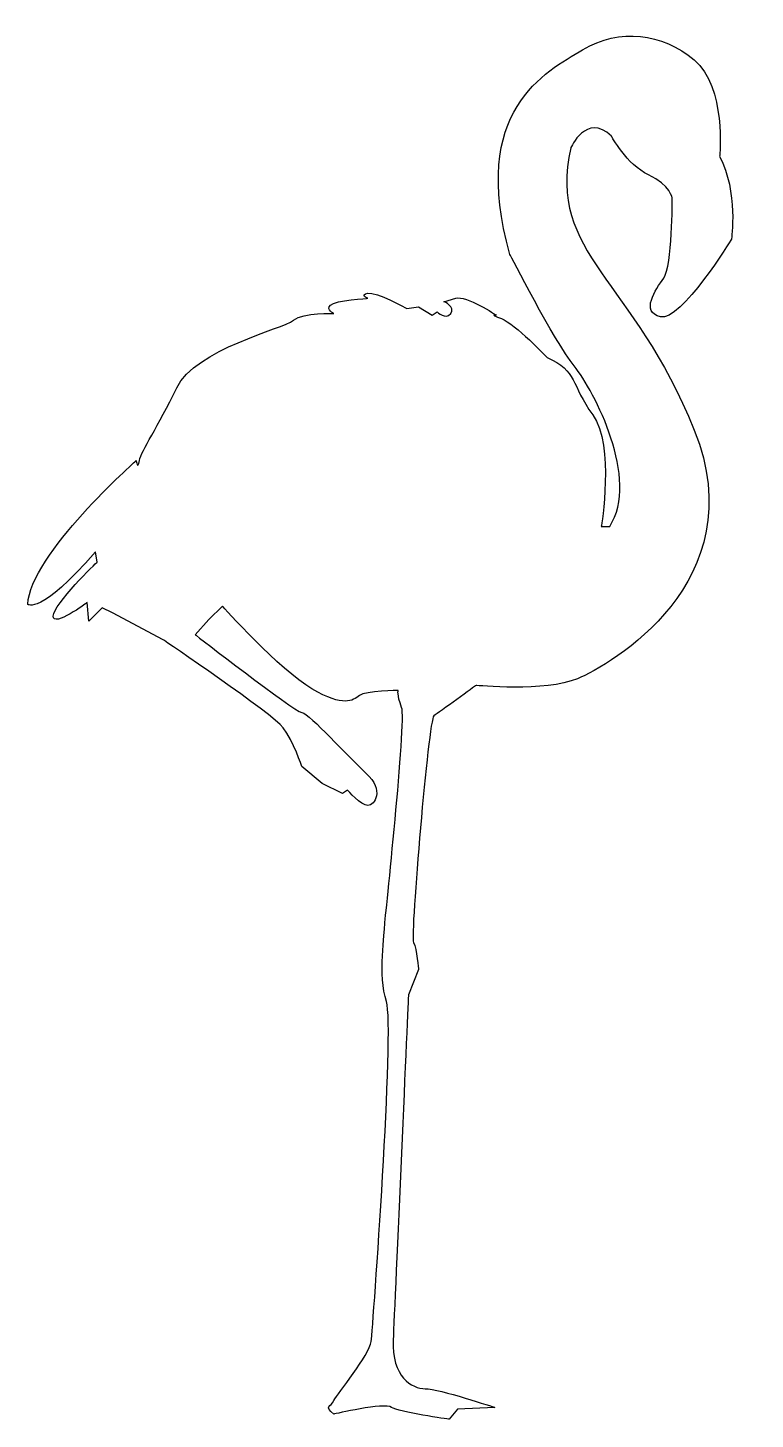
# Model space of a CAD drawing. Header units: centimetres. Extents: x -1.87 to 1.99, y -3.67 to 3.71.
import ezdxf

# ---------------------------------------------------------------- set-up
doc = ezdxf.new("R2010")
doc.units = ezdxf.units.CM
doc.header["$MEASUREMENT"] = 0
doc.layers.add('Layer 1', color=7, linetype='Continuous')

msp = doc.modelspace()

# ---------------------------------------------------------------- linework, layer by layer
at = {"layer": 'Layer 1', "color": 251}
msp.add_open_spline([(-0.24526, -3.64112), (-0.24526, -3.64112), (0.02372, -3.57833), (0.05957, -3.60527), (0.05957, -3.60527), (0.09542, -3.63218), (0.36445, -3.66803), (0.36445, -3.66803), (0.36445, -3.66803), (0.36445, -3.66803), (0.40924, -3.61424), (0.40924, -3.61424), (0.40924, -3.61424), (0.40924, -3.61424), (0.60654, -3.60527), (0.60654, -3.60527), (0.60654, -3.60527), (0.60654, -3.60527), (0.31063, -3.50661), (0.23887, -3.50661), (0.23887, -3.50661), (0.16714, -3.50661), (0.05954, -3.44385), (0.06853, -3.2466), (0.06853, -3.2466), (0.07747, -3.04933), (0.14923, -1.41735), (0.14923, -1.41735), (0.14923, -1.41735), (0.14923, -1.41735), (0.20302, -1.28286), (0.20302, -1.28286), (0.20302, -1.28286), (0.20302, -1.28286), (0.19405, -1.17525), (0.17611, -1.13938), (0.17611, -1.13938), (0.15817, -1.10351), (0.25683, 0.04423), (0.28369, 0.06217), (0.28369, 0.06217), (0.31062, 0.08011), (0.50787, 0.22357), (0.50787, 0.22357), (0.50787, 0.22357), (0.50787, 0.22357), (0.87554, 0.18772), (1.04587, 0.25945), (1.04587, 0.25945), (1.21624, 0.33118), (1.98739, 0.77055), (1.6646, 1.57755), (1.6646, 1.57755), (1.34178, 2.38456), (0.8845, 2.5101), (1.01002, 3.07501), (1.01002, 3.07501), (1.01002, 3.07501), (1.09074, 3.26331), (1.22526, 3.13777), (1.22526, 3.13777), (1.22526, 3.13777), (1.30593, 2.98532), (1.42251, 2.93153), (1.42251, 2.93153), (1.53909, 2.87774), (1.54803, 2.80601), (1.54803, 2.80601), (1.54803, 2.80601), (1.54803, 2.80601), (1.54803, 2.44731), (1.50321, 2.38456), (1.50321, 2.38456), (1.45839, 2.32181), (1.37767, 2.20523), (1.48527, 2.17834), (1.48527, 2.17834), (1.59288, 2.15141), (1.86185, 2.5908), (1.86185, 2.5908), (1.86185, 2.5908), (1.86185, 2.5908), (1.8977, 2.84186), (1.79912, 3.03017), (1.79912, 3.03017), (1.79912, 3.03017), (1.83497, 3.39781), (1.66461, 3.54124), (1.66461, 3.54124), (1.49424, 3.68472), (1.27006, 3.71161), (1.07282, 3.59506), (1.07282, 3.59506), (0.87555, 3.47851), (0.47203, 3.27227), (0.68724, 2.51008), (0.68724, 2.51008), (0.68724, 2.51008), (0.92039, 2.05277), (1.02797, 1.91826), (1.02797, 1.91826), (1.13555, 1.78377), (1.37767, 1.3175), (1.21627, 1.06643), (1.21627, 1.06643), (1.21627, 1.06643), (1.17146, 1.06643), (1.17146, 1.06643), (1.17146, 1.06643), (1.17146, 1.06643), (1.24319, 1.49683), (1.12664, 1.65825), (1.12664, 1.65825), (1.01006, 1.81965), (1.04592, 1.89137), (0.88455, 1.96308), (0.88455, 1.96308), (0.88455, 1.96308), (0.71418, 2.14244), (0.64246, 2.16932), (0.64246, 2.16932), (0.57073, 2.19625), (0.61553, 2.18726), (0.61553, 2.18726), (0.61553, 2.18726), (0.61553, 2.18726), (0.45413, 2.29484), (0.40034, 2.27693), (0.40034, 2.27693), (0.40034, 2.27693), (0.33755, 2.25899), (0.33755, 2.25899), (0.33755, 2.25899), (0.33755, 2.25899), (0.40034, 2.23211), (0.3734, 2.19626), (0.3734, 2.19626), (0.34652, 2.16041), (0.30167, 2.2052), (0.30167, 2.2052), (0.30167, 2.2052), (0.30167, 2.2052), (0.27479, 2.18726), (0.27479, 2.18726), (0.27479, 2.18726), (0.27479, 2.18726), (0.20303, 2.23211), (0.20303, 2.23211), (0.20303, 2.23211), (0.20303, 2.23211), (0.14027, 2.22311), (0.14027, 2.22311), (0.14027, 2.22311), (0.14027, 2.22311), (-0.02113, 2.31283), (-0.06597, 2.30383), (-0.06597, 2.30383), (-0.11081, 2.29483), (-0.06597, 2.2769), (-0.06597, 2.2769), (-0.06597, 2.2769), (-0.06597, 2.2769), (-0.23634, 2.26796), (-0.26324, 2.24105), (-0.26324, 2.24105), (-0.29015, 2.21417), (-0.24527, 2.19626), (-0.24527, 2.19626), (-0.24527, 2.19626), (-0.24527, 2.19626), (-0.40669, 2.2052), (-0.46051, 2.16041), (-0.46051, 2.16041), (-0.5143, 2.11556), (-0.98058, 2.00796), (-1.07921, 1.80171), (-1.07921, 1.80171), (-1.17784, 1.59546), (-1.26749, 1.46992), (-1.27648, 1.41613), (-1.27648, 1.41613), (-1.28545, 1.36234), (-1.29442, 1.41613), (-1.29442, 1.41613), (-1.29442, 1.41613), (-1.29442, 1.41613), (-1.85932, 0.914), (-1.86826, 0.65397), (-1.86826, 0.65397), (-1.86826, 0.65397), (-1.8055, 0.59121), (-1.50959, 0.93194), (-1.50959, 0.93194), (-1.50959, 0.93194), (-1.50062, 0.87815), (-1.50062, 0.87815), (-1.50062, 0.87815), (-1.50062, 0.87815), (-1.73377, 0.65397), (-1.73377, 0.59121), (-1.73377, 0.59121), (-1.73377, 0.52845), (-1.55444, 0.66294), (-1.55444, 0.66294), (-1.55444, 0.66294), (-1.55444, 0.66294), (-1.54547, 0.5643), (-1.54547, 0.5643), (-1.54547, 0.5643), (-1.54547, 0.5643), (-1.47371, 0.63603), (-1.47371, 0.63603), (-1.47371, 0.63603), (-1.47371, 0.63603), (-1.41992, 0.60912), (-1.41992, 0.60912), (-1.41992, 0.60912), (-1.41992, 0.60912), (-1.15094, 0.46566), (-1.15094, 0.46566), (-1.15094, 0.46566), (-1.15094, 0.46566), (-0.56809, 0.07111), (-0.5143, -0.00064), (-0.5143, -0.00064), (-0.46051, -0.07237), (-0.41564, -0.20686), (-0.41564, -0.20686), (-0.41564, -0.20686), (-0.41564, -0.20686), (-0.30806, -0.29653), (-0.30806, -0.29653), (-0.30806, -0.29653), (-0.30806, -0.29653), (-0.20048, -0.35035), (-0.20048, -0.35035), (-0.20048, -0.35035), (-0.20048, -0.35035), (-0.17355, -0.33241), (-0.17355, -0.33241), (-0.17355, -0.33241), (-0.17355, -0.33241), (-0.10182, -0.41311), (-0.06597, -0.41311), (-0.06597, -0.41311), (-0.03012, -0.41311), (0.0237, -0.33241), (-0.07494, -0.24274), (-0.07494, -0.24274), (-0.17358, -0.15307), (-0.37088, 0.07108), (-0.41567, 0.08005), (-0.41567, 0.08005), (-0.46052, 0.08902), (-0.98061, 0.49254), (-0.98061, 0.49254), (-0.98061, 0.49254), (-0.98061, 0.49254), (-0.90888, 0.57324), (-0.90888, 0.57324), (-0.90888, 0.57324), (-0.90888, 0.57324), (-0.83715, 0.64497), (-0.83715, 0.64497), (-0.83715, 0.64497), (-0.83715, 0.64497), (-0.53227, 0.30424), (-0.36188, 0.2056), (-0.36188, 0.2056), (-0.19151, 0.10696), (-0.14669, 0.14284), (-0.11084, 0.16975), (-0.11084, 0.16975), (-0.07496, 0.19666), (0.0954, 0.19666), (0.0954, 0.19666), (0.0954, 0.19666), (0.0954, 0.19666), (0.08643, 0.17872), (0.11334, 0.10699), (0.11334, 0.10699), (0.14027, 0.03526), (0.02367, -1.02283), (0.02367, -1.04974), (0.02367, -1.04974), (0.02367, -1.07665), (-0.01218, -1.31874), (0.03264, -1.45323), (0.03264, -1.45323), (0.07746, -1.58774), (-0.03909, -3.18384), (-0.04806, -3.25557), (-0.04806, -3.25557), (-0.05703, -3.3273), (-0.22737, -3.53354), (-0.24531, -3.56939), (-0.24531, -3.56939), (-0.26322, -3.60527), (-0.29905, -3.59632), (-0.24526, -3.64112)], degree=3, knots=[0, 0, 0, 0, 0.0131579, 0.0131579, 0.0131579, 0.0131579, 0.0263158, 0.0263158, 0.0263158, 0.0263158, 0.0394737, 0.0394737, 0.0394737, 0.0394737, 0.0526316, 0.0526316, 0.0526316, 0.0526316, 0.0657895, 0.0657895, 0.0657895, 0.0657895, 0.0789474, 0.0789474, 0.0789474, 0.0789474, 0.0921053, 0.0921053, 0.0921053, 0.0921053, 0.1052632, 0.1052632, 0.1052632, 0.1052632, 0.1184211, 0.1184211, 0.1184211, 0.1184211, 0.1315789, 0.1315789, 0.1315789, 0.1315789, 0.1447368, 0.1447368, 0.1447368, 0.1447368, 0.1578947, 0.1578947, 0.1578947, 0.1578947, 0.1710526, 0.1710526, 0.1710526, 0.1710526, 0.1842105, 0.1842105, 0.1842105, 0.1842105, 0.1973684, 0.1973684, 0.1973684, 0.1973684, 0.2105263, 0.2105263, 0.2105263, 0.2105263, 0.2236842, 0.2236842, 0.2236842, 0.2236842, 0.2368421, 0.2368421, 0.2368421, 0.2368421, 0.25, 0.25, 0.25, 0.25, 0.2631579, 0.2631579, 0.2631579, 0.2631579, 0.2763158, 0.2763158, 0.2763158, 0.2763158, 0.2894737, 0.2894737, 0.2894737, 0.2894737, 0.3026316, 0.3026316, 0.3026316, 0.3026316, 0.3157895, 0.3157895, 0.3157895, 0.3157895, 0.3289474, 0.3289474, 0.3289474, 0.3289474, 0.3421053, 0.3421053, 0.3421053, 0.3421053, 0.3552632, 0.3552632, 0.3552632, 0.3552632, 0.3684211, 0.3684211, 0.3684211, 0.3684211, 0.3815789, 0.3815789, 0.3815789, 0.3815789, 0.3947368, 0.3947368, 0.3947368, 0.3947368, 0.4078947, 0.4078947, 0.4078947, 0.4078947, 0.4210526, 0.4210526, 0.4210526, 0.4210526, 0.4342105, 0.4342105, 0.4342105, 0.4342105, 0.4473684, 0.4473684, 0.4473684, 0.4473684, 0.4605263, 0.4605263, 0.4605263, 0.4605263, 0.4736842, 0.4736842, 0.4736842, 0.4736842, 0.4868421, 0.4868421, 0.4868421, 0.4868421, 0.5, 0.5, 0.5, 0.5, 0.5131579, 0.5131579, 0.5131579, 0.5131579, 0.5263158, 0.5263158, 0.5263158, 0.5263158, 0.5394737, 0.5394737, 0.5394737, 0.5394737, 0.5526316, 0.5526316, 0.5526316, 0.5526316, 0.5657895, 0.5657895, 0.5657895, 0.5657895, 0.5789474, 0.5789474, 0.5789474, 0.5789474, 0.5921053, 0.5921053, 0.5921053, 0.5921053, 0.6052632, 0.6052632, 0.6052632, 0.6052632, 0.6184211, 0.6184211, 0.6184211, 0.6184211, 0.6315789, 0.6315789, 0.6315789, 0.6315789, 0.6447368, 0.6447368, 0.6447368, 0.6447368, 0.6578947, 0.6578947, 0.6578947, 0.6578947, 0.6710526, 0.6710526, 0.6710526, 0.6710526, 0.6842105, 0.6842105, 0.6842105, 0.6842105, 0.6973684, 0.6973684, 0.6973684, 0.6973684, 0.7105263, 0.7105263, 0.7105263, 0.7105263, 0.7236842, 0.7236842, 0.7236842, 0.7236842, 0.7368421, 0.7368421, 0.7368421, 0.7368421, 0.75, 0.75, 0.75, 0.75, 0.7631579, 0.7631579, 0.7631579, 0.7631579, 0.7763158, 0.7763158, 0.7763158, 0.7763158, 0.7894737, 0.7894737, 0.7894737, 0.7894737, 0.8026316, 0.8026316, 0.8026316, 0.8026316, 0.8157895, 0.8157895, 0.8157895, 0.8157895, 0.8289474, 0.8289474, 0.8289474, 0.8289474, 0.8421053, 0.8421053, 0.8421053, 0.8421053, 0.8552632, 0.8552632, 0.8552632, 0.8552632, 0.8684211, 0.8684211, 0.8684211, 0.8684211, 0.8815789, 0.8815789, 0.8815789, 0.8815789, 0.8947368, 0.8947368, 0.8947368, 0.8947368, 0.9078947, 0.9078947, 0.9078947, 0.9078947, 0.9210526, 0.9210526, 0.9210526, 0.9210526, 0.9342105, 0.9342105, 0.9342105, 0.9342105, 0.9473684, 0.9473684, 0.9473684, 0.9473684, 0.9605263, 0.9605263, 0.9605263, 0.9605263, 0.9736842, 0.9736842, 0.9736842, 0.9736842, 1, 1, 1, 1], dxfattribs=at)

doc.saveas('drawing.dxf')
